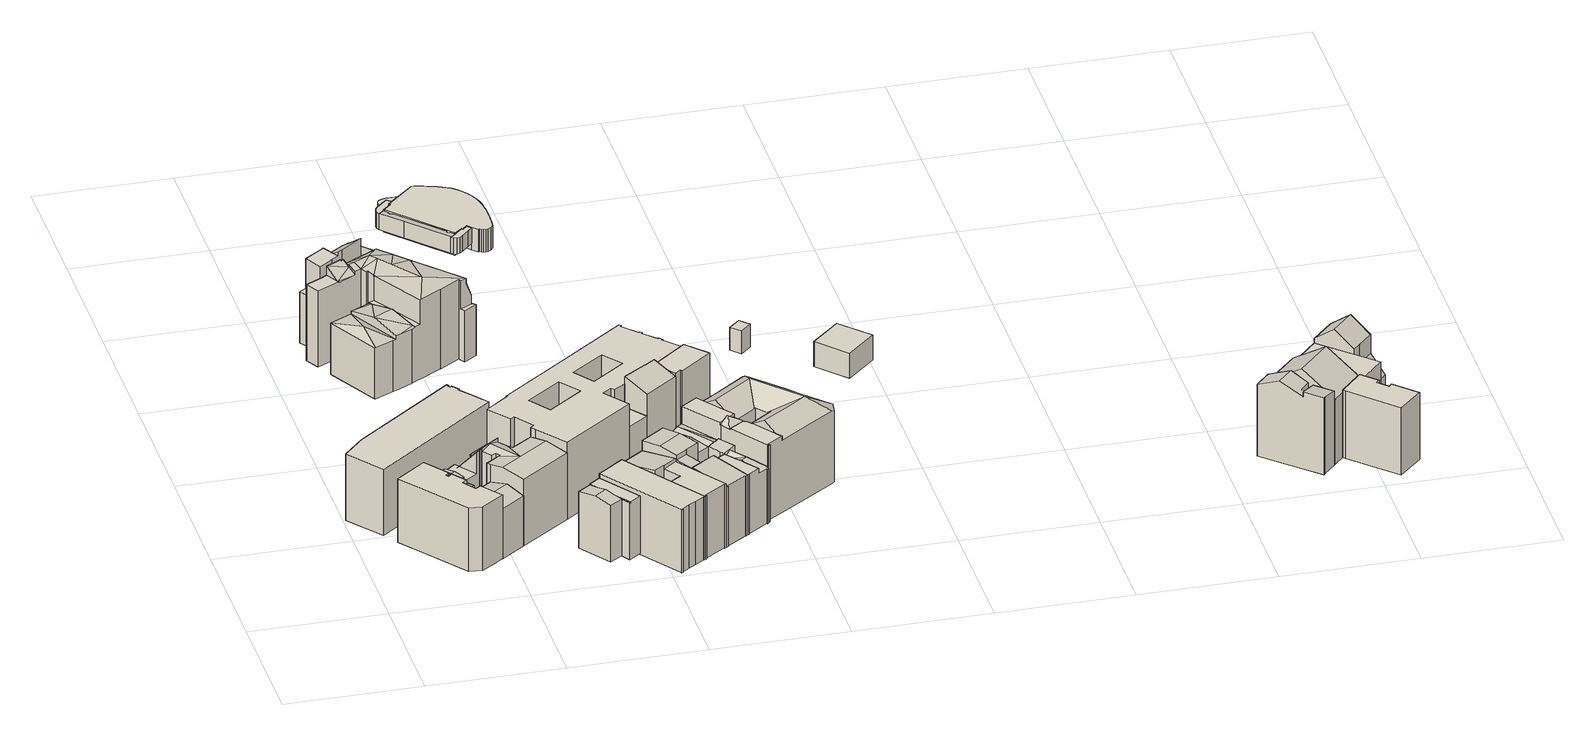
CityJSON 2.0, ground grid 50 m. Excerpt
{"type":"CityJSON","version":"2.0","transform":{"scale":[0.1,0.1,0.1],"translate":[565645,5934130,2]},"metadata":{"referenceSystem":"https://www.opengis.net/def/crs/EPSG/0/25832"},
"CityObjects":{
"building1":{"type":"Building","attributes":{"Gemeindeschluessel":"02100108","Geometrietyp2DReferenz":"3000","measuredHeight":25.12,"function":"31001_2310","roofType":"1000","storeysAboveGround":6},"address":[{"Country":"Germany","Locality":"Hamburg","ThoroughfareName":"Poststraße","ThoroughfareNumber":"4"}],"geometry":[{"type":"Solid","lod":"2","boundaries":[[[[0,1,2,3]],[[3,2,4,5]],[[5,4,6,7]],[[7,6,8,9]],[[10,11,12,13]],[[14,15,16,17]],[[18,19,15,14]],[[20,21,19,18]],[[17,16,21,20]],[[22,10,13,23,24,25,0,3,5,7,9,26,27],[14,17,20,18]],[[28,12,11,29,30,31,8,6,4,2,1,32,33],[15,19,21,16]],[[23,13,12,28,33,24]],[[10,22,27,30,29,11]],[[31,30,27,26,9,8]],[[33,32,1,0,25,24]]]]}]},
"building2":{"type":"Building","attributes":{"Gemeindeschluessel":"02100108","Geometrietyp2DReferenz":"3000","measuredHeight":26.27,"function":"31001_2010","roofType":"1000","storeysAboveGround":7},"address":[{"Country":"Germany","Locality":"Hamburg","ThoroughfareName":"Poststraße","ThoroughfareNumber":"6"}],"geometry":[{"type":"Solid","lod":"2","boundaries":[[[[34,35,36,37]],[[37,36,38,39]],[[39,38,40,41]],[[41,40,42,43]],[[43,42,44,45]],[[45,44,46,47]],[[47,46,48,49]],[[49,48,50,51]],[[51,50,52,53]],[[53,52,54,55]],[[55,54,56,57]],[[58,59,56,54,52,50,48,46,44,42,40,38,36,35]],[[60,34,37,39,41,43,45,47,49,51,53,55,57,61]],[[60,61,59,58]],[[34,60,58,35]],[[61,57,56,59]]]]}]},
"building3":{"type":"Building","attributes":{"Gemeindeschluessel":"02100108","Geometrietyp2DReferenz":"3000","measuredHeight":21.82,"function":"31001_2010","roofType":"3100","storeysAboveGround":5},"address":[{"Country":"Germany","Locality":"Hamburg","ThoroughfareName":"Neuer Wall","ThoroughfareNumber":"20"}],"geometry":[{"type":"Solid","lod":"2","boundaries":[[[[62,63,64,65]],[[66,67,68,63,62]],[[69,66,67,66]],[[70,71,72,73]],[[74,75,76,77]],[[78,79,80,77,76,81,82]],[[78,82,83,84,85,70,73,86,87,88]],[[89,69,66,62,65,90]],[[88,87,91,92,93]],[[79,78,88,93]],[[91,87,86,94]],[[85,84,68,67,66]],[[86,73,72,75,74,94]],[[70,85,66,69,89,71]],[[84,83,64,63,68]],[[83,82,81,90,65,64]],[[80,79,93,92]],[[80,92,91,94,74,77]],[[89,90,81,76,75,72,71]]]]}]},
"building4":{"type":"Building","attributes":{"Gemeindeschluessel":"02100108","Geometrietyp2DReferenz":"3000","measuredHeight":27.79,"function":"31001_2310","roofType":"3100","storeysAboveGround":5},"address":[{"Country":"Germany","Locality":"Hamburg","ThoroughfareName":"Bei der Stadtwassermühle","ThoroughfareNumber":"4"}],"geometry":[{"type":"Solid","lod":"2","boundaries":[[[[95,96,97,98,99,100]],[[101,102,103,104,105,98,106,107,108,109,110,111,112]],[[102,113,114,115,116,117,118]],[[119,120,121]],[[105,99,98]],[[122,96,95,123]],[[123,95,100,124]],[[125,111,110,126]],[[126,110,109,127]],[[127,109,108,128]],[[128,108,107,129]],[[97,106,98]],[[130,131,132,133]],[[134,117,116,135]],[[135,116,115,136]],[[120,114,113,121]],[[102,118,103]],[[137,138,139,140]],[[141,142,143,144]],[[145,130,133,137,140,146,125,126,127,128,129,122,123,124,147,134,135,136,148,141,144,149]],[[148,136,115,114,120,119,150,151,152]],[[153,145,149,154]],[[155,156,153,154,157]],[[158,138,137,133,132]],[[149,144,143,157,154]],[[142,141,148,152]],[[159,146,140,139]],[[130,145,153,156,131]],[[125,146,159,160,112,111]],[[101,112,160,161,162]],[[162,150,119,121,113,102,101]],[[134,147,104,103,118,117]],[[122,129,107,106,97,96]],[[147,124,100,99,105,104]],[[142,152,151,150,155,157,143]],[[155,150,162,161]],[[155,161,160,159,139,138,158]],[[158,132,131,156,155]]]]}]},
"building5":{"type":"Building","attributes":{"Gemeindeschluessel":"02100108","Geometrietyp2DReferenz":"3000","measuredHeight":23.34,"function":"31001_2010","roofType":"1000","storeysAboveGround":5},"address":[{"Country":"Germany","Locality":"Hamburg","ThoroughfareName":"Neuer Wall","ThoroughfareNumber":"15"}],"geometry":[{"type":"Solid","lod":"2","boundaries":[[[[163,164,165,166,167]],[[168,169,170,171,172,164,163]],[[173,174,171,170]],[[175,169,168,176]],[[165,177,166]],[[178,175,176,179,180,181]],[[178,181,182,183,174,173]],[[172,171,174,183]],[[182,181,180,184]],[[175,178,173,170,169]],[[179,176,168,163,167]],[[165,164,172]],[[180,179,167,166,177,184]],[[165,172,183,182,184,177]]]]}]},
"building6":{"type":"Building","attributes":{"Gemeindeschluessel":"02100108","Geometrietyp2DReferenz":"3000","measuredHeight":33.64,"function":"31001_2310","roofType":"3200","storeysAboveGround":6},"address":[{"Country":"Germany","Locality":"Hamburg","ThoroughfareName":"Große Bleichen","ThoroughfareNumber":"2"}],"geometry":[{"type":"Solid","lod":"2","boundaries":[[[[185,186,187]],[[188,189,190]],[[185,187,191]],[[192,193,194]],[[194,195,196,197,198,199,192]],[[200,186,185]],[[201,202,203,204,205,206]],[[207,208,209,210]],[[208,211,209]],[[190,212,213,214,188]],[[215,216,202,201]],[[217,218,213,212]],[[213,219,220,214]],[[219,221,222,223,220]],[[218,219,213]],[[224,201,206,225]],[[226,215,201,224]],[[227,228,229,230]],[[231,208,207]],[[232,231,207]],[[233,234,232,207]],[[235,236,219,218]],[[237,238,239,236,235]],[[208,240,232,241,242,243,244]],[[245,246,247,248,249]],[[250,221,219]],[[251,252,232,234]],[[253,254,255,256,257]],[[258,250,259]],[[247,258,259]],[[260,261,262,263,264,254,265]],[[266,267,268,269,270,247,246]],[[271,272,273,274,275,276,277,278,279,280,281,282,283,284,285,286,287,261,288]],[[247,270,258]],[[289,290,291,292,293,294,295]],[[296,297,298,299]],[[300,301,302,303,304,305,306]],[[307,308,309,310]],[[292,311,312,293]],[[293,312,313,294]],[[230,199,198,227]],[[298,227,198,197,299]],[[314,195,194]],[[186,212,190]],[[200,217,212,186]],[[296,222,221,315,257,297]],[[316,238,237,317]],[[317,237,235,318]],[[252,241,232]],[[208,244,211]],[[242,245,249,243]],[[256,319,315,257]],[[297,257,315,227,298]],[[264,255,254]],[[253,265,254]],[[287,262,261]],[[320,268,267,321]],[[321,267,266,322]],[[260,288,261]],[[323,286,285,324]],[[324,285,284,325]],[[325,284,283,326]],[[326,283,282,327]],[[327,282,281,328]],[[328,281,280,329]],[[329,280,279,330]],[[330,279,278,331]],[[331,278,277,332]],[[332,277,276,333]],[[333,276,275,334]],[[334,275,274,335]],[[335,274,273,336]],[[337,303,302,338]],[[338,302,301,339]],[[339,301,300,340]],[[341,189,188,214,220,223,342,343,344,345,346]],[[347,348,349,350,351,251,234,233,203,202,216]],[[352,353,354,355,318,235,218,217,200,356,357,358]],[[228,359,319,256,255,264,263,360,361,362,363,364,229]],[[225,206,205,210,209,211,244,243,249,248,365,366,367,368,369,370,371,372]],[[295,294,313,373,193,192,199,230,229,364,374,375,376,377,378]],[[340,379,320,321,322,380,381,382,351,350,349,348,347,383,384,385,372,371,370,369,368,367,366,386,387,316,317,318,355,354,353,352,388,307,310,389,378,377,376,375,374,364,363,362,361,360,390,323,324,325,326,327,328,329,330,331,332,333,334,335,336,391,337,338,339],[392,393,394,395,396,397,398,399,346,345,344,343,342]],[[397,396,395,394,196,195,314,400,401]],[[311,292,291,402,341,346,399,398,397,401]],[[393,392,342,223,222,296,299,197,196,394]],[[387,386,366,365,403,239,238,316]],[[242,241,252,251,351,382,381,380,322,266,246,245]],[[250,258,270,271,288,260,265,253,257,315,221]],[[272,304,303,337,391,336,273]],[[379,340,300,306,269,268,320]],[[306,305,304,272,271,270,269]],[[262,287,286,323,390,360,263]],[[231,232,240,208]],[[204,203,233,207,210,205]],[[384,383,347,216,215,226]],[[385,384,226,224,225,372]],[[388,352,358,404,308,307]],[[405,357,356,406,185]],[[407,191,187,402,291,290,289]],[[389,310,309,407,289,295,378]],[[236,259,250,219]],[[247,259,236,239,403,365,248]],[[227,315,319,359,228]],[[406,356,200,185]],[[186,190,189,341,402,187]],[[312,311,401,400,314,194,193,373,313]],[[404,358,357,405,185,191,407,309,308]]]]}]},
"building7":{"type":"Building","attributes":{"Gemeindeschluessel":"02100108","Geometrietyp2DReferenz":"3000","measuredHeight":25.02,"function":"31001_2310","roofType":"1000","storeysAboveGround":6},"address":[{"Country":"Germany","Locality":"Hamburg","ThoroughfareName":"Neuer Wall","ThoroughfareNumber":"13"}],"geometry":[{"type":"Solid","lod":"2","boundaries":[[[[408,409,410,411]],[[411,410,412,413]],[[413,412,414,415]],[[416,417,418,419]],[[420,421,422,423]],[[424,425,426,427]],[[427,426,428,429]],[[429,428,430,431]],[[432,422,421,418,417,430,428,426,425,433,414,412,410,409]],[[416,419,420,423,434,408,411,413,415,435,424,427,429,431]],[[435,415,414,433]],[[408,434,432,409]],[[434,423,422,432]],[[420,419,418,421]],[[416,431,430,417]],[[424,435,433,425]]]]}]},
"building8":{"type":"Building","attributes":{"Gemeindeschluessel":"02100108","Geometrietyp2DReferenz":"3000","measuredHeight":9.47,"function":"31001_2010","roofType":"1000","storeysAboveGround":7},"address":[{"Country":"Germany","Locality":"Hamburg","ThoroughfareName":"Jungfernstieg","ThoroughfareNumber":"14"}],"geometry":[{"type":"Solid","lod":"2","boundaries":[[[[436,437,438,439]],[[440,441,442,443]],[[443,442,444,445]],[[446,447,437,436]],[[448,449,450,451]],[[451,450,447,446]],[[452,453,449,448]],[[445,444,453,452]],[[441,440,439,438]],[[439,440,443,445,452,448,451,446,436]],[[441,438,437,447,450,449,453,444,442]]]]}]},
"building9":{"type":"Building","attributes":{"Gemeindeschluessel":"02100108","Geometrietyp2DReferenz":"3000","measuredHeight":30.43,"function":"31001_2010","roofType":"1000","storeysAboveGround":6},"address":[{"Country":"Germany","Locality":"Hamburg","ThoroughfareName":"Jungfernstieg","ThoroughfareNumber":"12"}],"geometry":[{"type":"Solid","lod":"2","boundaries":[[[[454,455,456,457]],[[458,459,460,461,462,463,464,465,466,467,468,457,456,469,470,471,472,473,474,149,144,141,475,476,135,134,477,478,479,480,481,482],[483,484,485,486],[487,488,489,490]],[[491,492,493,494,495,496,497,498,499,500,501,502,503,504,505,506,507,508,509,455,454,510,511,512,513,514,515,516,517,518,519,520],[521,522,523,524],[525,526,527,528]],[[520,519,459,458]],[[519,518,460,459]],[[518,517,461,460]],[[517,516,462,461]],[[516,515,463,462]],[[515,514,464,463]],[[514,513,465,464]],[[513,512,466,465]],[[512,511,467,466]],[[511,510,468,467]],[[510,454,457,468]],[[455,509,469,456]],[[509,508,470,469]],[[508,507,471,470]],[[507,506,472,471]],[[506,505,473,472]],[[505,504,474,473]],[[504,503,149,474]],[[503,502,144,149]],[[502,501,141,144]],[[501,500,475,141]],[[500,499,476,475]],[[499,498,135,476]],[[498,497,134,135]],[[497,496,477,134]],[[496,495,478,477]],[[495,494,479,478]],[[494,493,480,479]],[[493,492,481,480]],[[492,491,482,481]],[[491,520,458,482]],[[524,523,484,483]],[[523,522,485,484]],[[522,521,486,485]],[[521,524,483,486]],[[528,527,488,487]],[[527,526,489,488]],[[526,525,490,489]],[[525,528,487,490]]]]}]},
"building10":{"type":"Building","attributes":{"Gemeindeschluessel":"02100108","Geometrietyp2DReferenz":"3000","measuredHeight":26.42,"function":"31001_2050","roofType":"1000","storeysAboveGround":6},"address":[{"Country":"Germany","Locality":"Hamburg","ThoroughfareName":"Neuer Wall","ThoroughfareNumber":"11"}],"geometry":[{"type":"Solid","lod":"2","boundaries":[[[[529,530,531,415]],[[532,533,534,535]],[[536,537,538,539]],[[435,540,537,536]],[[541,542,543,424]],[[544,545,546,547]],[[548,549,541,424,435,536,539,550,529,415,551,552,544,547]],[[538,537,540,543,542,553,554,546,545,555,532,535]],[[532,555,552,551,556,533]],[[538,535,534,557,550,539]],[[546,554,548,547]],[[555,545,544,552]],[[543,540,435,424]],[[553,542,541,549]],[[554,553,549,548]],[[530,529,550,557]],[[556,551,415,531]],[[556,531,530,557,534,533]]]]}]},
"building11":{"type":"Building","attributes":{"Gemeindeschluessel":"02100108","Geometrietyp2DReferenz":"3000","measuredHeight":20.93,"function":"31001_2010","roofType":"1000","storeysAboveGround":5},"address":[{"Country":"Germany","Locality":"Hamburg","ThoroughfareName":"Neuer Wall","ThoroughfareNumber":"8"}],"geometry":[{"type":"Solid","lod":"2","boundaries":[[[[558,559,560,561]],[[561,560,562,563]],[[563,562,564,565]],[[565,564,566,567]],[[559,558,567,566]],[[567,558,561,563,565]],[[559,566,564,562,560]]]]}]},
"building12":{"type":"Building","attributes":{"Gemeindeschluessel":"02100108","Geometrietyp2DReferenz":"3000","measuredHeight":28.46,"function":"31001_2050","roofType":"3100","storeysAboveGround":6},"address":[{"Country":"Germany","Locality":"Hamburg","ThoroughfareName":"Neuer Wall","ThoroughfareNumber":"9"}],"geometry":[{"type":"Solid","lod":"2","boundaries":[[[[568,569,551,570]],[[568,570,571,572]],[[573,574,575,576]],[[575,577,578,576]],[[573,579,580,574]],[[581,582,583,584]],[[585,586,587,544]],[[588,589,590,591]],[[552,592,579,573,576,578,571,570,551]],[[593,594,585,544,552,551,569,595,596,597,581,584,588,591]],[[598,572,571,578,577,599]],[[587,586,600,601,590,589,583,582,580,579,592]],[[572,598,595,569,568]],[[598,599,596,595]],[[597,596,599,577,575,574,580]],[[590,601,593,591]],[[583,589,588,584]],[[587,592,552,544]],[[600,586,585,594]],[[601,600,594,593]],[[580,582,581,597]]]]}]},
"building13":{"type":"Building","attributes":{"Gemeindeschluessel":"02100108","Geometrietyp2DReferenz":"3000","measuredHeight":32.8,"function":"31001_2010","roofType":"2100","storeysAboveGround":6},"address":[{"Country":"Germany","Locality":"Hamburg","ThoroughfareName":"Neuer Wall","ThoroughfareNumber":"4"}],"geometry":[{"type":"Solid","lod":"2","boundaries":[[[[602,603,604,605]],[[605,604,606,607]],[[607,606,608,609]],[[609,608,610,611]],[[611,610,612,613]],[[603,602,613,612]],[[613,602,605,607,609,611]],[[603,612,610,608,606,604]]]]}]},
"building14":{"type":"Building","attributes":{"Gemeindeschluessel":"02100108","Geometrietyp2DReferenz":"3000","measuredHeight":24.54,"function":"31001_2310","roofType":"1000","storeysAboveGround":5},"address":[{"Country":"Germany","Locality":"Hamburg","ThoroughfareName":"Neuer Wall","ThoroughfareNumber":"7"}],"geometry":[{"type":"Solid","lod":"2","boundaries":[[[[614,615,616,617]],[[618,619,620,621,622,616]],[[623,618,615,614]],[[624,625,622]],[[621,626,627,624,622]],[[628,629,630,626,620,631,632]],[[633,634,635]],[[636,637,633,635]],[[633,638,639,634]],[[581,640,641,642]],[[635,643,635,644]],[[635,643,636]],[[645,646,647]],[[584,648,640,581]],[[626,630,627]],[[632,631,649,635]],[[650,651,652,588]],[[653,654,655,656]],[[642,641,643,635,649,631,620,619,657]],[[658,659,650,588,584,581,642,657,595,569,660,661,662,653,656]],[[660,569,617,616,622,625]],[[661,660,625,624,627,630,629]],[[662,661,629,628,639,638,663]],[[664,658,656,655]],[[654,653,662,663]],[[645,637,636]],[[632,635,634,639,628]],[[648,584,588,652]],[[651,650,659,665]],[[659,658,664,647,646,665]],[[595,657,619,618,623]],[[626,621,620]],[[569,595,623,614,617]],[[618,616,615]],[[654,663,638,633,637,645,647,664,655]],[[651,665,646,645,636,643,641,640,648,652]]]]}]},
"building15":{"type":"Building","attributes":{"Gemeindeschluessel":"02100108","Geometrietyp2DReferenz":"3000","measuredHeight":6.48,"function":"51009_1610","roofType":"1000"},"address":[{"Country":"Germany","Locality":"Hamburg"}],"geometry":[{"type":"Solid","lod":"2","boundaries":[[[[666,667,668]],[[669,670,666,668,671,672,673,674,675,676,677,678,679,680,681,682,683,684,685]],[[686,687,688,689]],[[682,690,683]],[[691,692,693,694]],[[694,693,687,686]],[[695,684,683]],[[696,681,680,697]],[[697,680,679,698]],[[698,679,678,699]],[[699,678,677,700]],[[700,677,676,701]],[[701,676,675,702]],[[702,675,674,703]],[[703,674,673,704]],[[704,673,672,705]],[[705,672,671,706]],[[666,670,707]],[[708,709,710,711]],[[711,710,712,713]],[[713,712,714,715]],[[716,717,718,719]],[[719,718,720,721]],[[721,720,722,723]],[[723,722,724,725]],[[725,724,726,727]],[[728,729,730,731]],[[731,730,732,733]],[[733,732,734,735]],[[735,734,736,737]],[[708,711,713,715,738,739,691,694,686,689,716,719,721,723,725,727,740,696,697,698,699,700,701,702,703,704,705,706,728,731,733,735,737]],[[709,708,737,736]],[[739,738,669,685]],[[738,715,714,707,670,669]],[[728,706,671,668,667,729]],[[691,739,685,684,695,692]],[[696,740,741,690,682,681]],[[741,740,727,726]],[[717,716,689,688]],[[709,736,734,732,730,729,667,666,707,714,712,710]],[[717,688,687,693,692,695,683,690,741,726,724,722,720,718]]]]}]},
"building16":{"type":"Building","attributes":{"Gemeindeschluessel":"02100108","Geometrietyp2DReferenz":"3000","measuredHeight":30.7,"function":"31001_2010","roofType":"1000","storeysAboveGround":7},"address":[{"Country":"Germany","Locality":"Hamburg","ThoroughfareName":"Neuer Wall","ThoroughfareNumber":"2"}],"geometry":[{"type":"Solid","lod":"2","boundaries":[[[[742,743,744,745]],[[745,744,746,747]],[[747,746,748,749]],[[749,748,750,751]],[[751,750,752,753]],[[753,752,754,755]],[[756,757,743,742]],[[755,754,757,756]],[[755,756,742,745,747,749,751,753]],[[757,754,752,750,748,746,744,743]]]]}]},
"building17":{"type":"Building","attributes":{"Gemeindeschluessel":"02100108","Geometrietyp2DReferenz":"3000","measuredHeight":8.91,"function":"31001_2080","roofType":"1000","storeysAboveGround":1},"address":[{"Country":"Germany","Locality":"Hamburg","ThoroughfareName":"Jungfernstieg","ThoroughfareNumber":"54"}],"geometry":[{"type":"Solid","lod":"2","boundaries":[[[[758,759,760,761,762,763,764,765,766,767,768]],[[769,770,771,772]],[[772,771,773,774]],[[775,776,777,778]],[[778,777,779,780]],[[780,779,770,769]],[[781,768,767,782]],[[782,767,766,783]],[[783,766,765,784]],[[784,765,764,785]],[[785,764,763,786]],[[786,763,762,787]],[[788,759,758,789]],[[789,758,768,781]],[[760,790,791,761]],[[792,793,794,795]],[[795,794,796,797]],[[797,796,798,799]],[[799,798,800,801]],[[801,800,802,803]],[[803,802,804,805]],[[805,804,806,807]],[[807,806,808,809]],[[809,808,810,811]],[[811,810,812,813]],[[813,812,814,815]],[[815,814,816,817]],[[817,816,818,819]],[[820,821,822,823]],[[823,822,824,825]],[[825,824,826,827]],[[827,826,828,829]],[[829,828,830,831]],[[831,830,832,833]],[[833,832,834,835]],[[835,834,836,837]],[[837,836,838,839]],[[840,838,836,834,832,830,828,826,824,822,821,818,816,814,812,810,808,806,804,802,800,798,796,794,793,791,790,841,773,771,770,779,777,776]],[[842,775,778,780,769,772,774,843,788,789,781,782,783,784,785,786,787,792,795,797,799,801,803,805,807,809,811,813,815,817,819,820,823,825,827,829,831,833,835,837,839]],[[842,839,838,840]],[[820,819,818,821]],[[788,843,841,790,760,759]],[[792,787,762,761,791,793]],[[775,842,840,776]],[[843,774,773,841]]]]}]},
"building18":{"type":"Building","attributes":{"Gemeindeschluessel":"02100108","Geometrietyp2DReferenz":"3000","measuredHeight":33.44,"function":"31001_2310","roofType":"3100","storeysAboveGround":7},"address":[{"Country":"Germany","Locality":"Hamburg","ThoroughfareName":"Jungfernstieg","ThoroughfareNumber":"7"}],"geometry":[{"type":"Solid","lod":"2","boundaries":[[[[844,845,846]],[[845,844,847,848,849,850,851,852,853,854,855]],[[856,857,858,859,844,846]],[[860,861,862,858,857]],[[858,862,863,848,859]],[[864,865,866,867,868]],[[869,854,853]],[[851,850,870]],[[860,871,872,861]],[[873,874,875]],[[876,877,878]],[[879,880,881,882]],[[883,884,885,886]],[[886,885,887,888]],[[889,890,891,892]],[[893,894,895,896]],[[897,866,865,898]],[[879,899,900,901,898,865,864,902,878,877,880]],[[903,904,905,892,891,906,907,908,909,910]],[[863,911,912,913,910,909,914,870,850,849,848]],[[898,901,900,899,879,882,915,916,917,918,919,920,921,922,923,924,925,926,883,886,888,927,893,896,928,929,930,931,897],[905,904,903,910,913,912,911,932,933,934,935,889,892]],[[909,908,907,868,936,937,938,914]],[[937,936,868,867,939,940,941,895,894,942,938]],[[920,919,918,943,871,860,857,856,921]],[[862,861,872,944,934,933,932,911,863]],[[939,867,866,897,931,930,929,940]],[[941,940,929,928,896,895]],[[945,876,946,875]],[[942,894,893,927,888,887]],[[917,916,947,948,943,918]],[[916,915,882,881,949,947]],[[874,873,890,889,935,934,944]],[[859,848,847,844]],[[852,851,950,853]],[[951,952,884,883,926,925]],[[922,921,856,846,845,855,923]],[[855,854,869,951,925,924,923]],[[876,878,902,864,868,953,946]],[[875,946,953,868,907,906,891,890,873]],[[943,948,947,949,881,880,877,876,945,875,874,944,872,871]],[[851,870,914,938,954,950]],[[853,950,954,938,942,887,885,884,952,951,869]]]]}]},
"building19":{"type":"Building","attributes":{"Gemeindeschluessel":"02100108","Geometrietyp2DReferenz":"3000","measuredHeight":4.54,"function":"51009_1610","roofType":"1000"},"address":[{"Country":"Germany","Locality":"Hamburg"}],"geometry":[{"type":"Solid","lod":"2","boundaries":[[[[955,956,957,958,959,960,961,962,963]],[[964,965,966,967,968,969,970,971,972]],[[964,963,962,965]],[[965,962,961,966]],[[966,961,960,967]],[[967,960,959,968]],[[968,959,958,969]],[[969,958,957,970]],[[970,957,956,971]],[[971,956,955,972]],[[972,955,963,964]]]]}]},
"building20":{"type":"Building","attributes":{"Gemeindeschluessel":"02100108","Geometrietyp2DReferenz":"3000","measuredHeight":4.53,"function":"31001_2050","roofType":"1000","storeysAboveGround":1},"address":[{"Country":"Germany","Locality":"Hamburg","ThoroughfareName":"Jungfernstieg","ThoroughfareNumber":"12a"}],"geometry":[{"type":"Solid","lod":"2","boundaries":[[[[973,974,975,976]],[[977,978,979,980]],[[980,979,974,973]],[[979,978,975,974]],[[978,977,976,975]],[[977,980,973,976]]]]}]},
"building21":{"type":"Building","attributes":{"Gemeindeschluessel":"02100108","Geometrietyp2DReferenz":"3000","measuredHeight":4.46,"function":"31001_2080","roofType":"1000","storeysAboveGround":1},"address":[{"Country":"Germany","Locality":"Hamburg","ThoroughfareName":"Jungfernstieg"}],"geometry":[{"type":"Solid","lod":"2","boundaries":[[[[981,982,983,984]],[[985,986,987,988]],[[988,987,982,981]],[[987,986,983,982]],[[986,985,984,983]],[[985,988,981,984]]]]}]},
"building22":{"type":"Building","attributes":{"Gemeindeschluessel":"02100108","Geometrietyp2DReferenz":"3000","measuredHeight":4.46,"function":"51009_1610","roofType":"1000"},"address":[{"Country":"Germany","Locality":"Hamburg"}],"geometry":[{"type":"Solid","lod":"2","boundaries":[[[[989,990,991,992]],[[993,994,995,996]],[[993,992,991,994]],[[994,991,990,995]],[[995,990,989,996]],[[993,996,989,992]]]]}]},
"building23":{"type":"Building","attributes":{"Gemeindeschluessel":"02100108","Geometrietyp2DReferenz":"3000","measuredHeight":9,"function":"31001_3090","roofType":"1000","storeysAboveGround":1},"address":[{"Country":"Germany","Locality":"Hamburg","ThoroughfareName":"Jungfernstieg"}],"geometry":[{"type":"Solid","lod":"2","boundaries":[[[[997,998,999,1000]],[[1001,1002,1003,1004]],[[1004,1003,998,997]],[[1003,1002,999,998]],[[1002,1001,1000,999]],[[1001,1004,997,1000]]]]}]},
"building24":{"type":"Building","attributes":{"Gemeindeschluessel":"02000000","Geometrietyp2DReferenz":"3000","measuredHeight":9.91,"function":"31001_2080","roofType":"1000","storeysAboveGround":2},"address":[{"Country":"Germany","Locality":"Hamburg","ThoroughfareName":"Jungfernstieg 56"}],"geometry":[{"type":"Solid","lod":"2","boundaries":[[[[1005,1006,1007,1008]],[[1009,1010,1011,1012]],[[1009,1008,1007,1010]],[[1010,1007,1006,1011]],[[1011,1006,1005,1012]],[[1012,1005,1008,1009]]]]}]},
"building25":{"type":"Building","attributes":{"Gemeindeschluessel":"02100101","Geometrietyp2DReferenz":"3000","measuredHeight":32.34,"function":"31001_2010","roofType":"3100","storeysAboveGround":7},"address":[{"Country":"Germany","Locality":"Hamburg","ThoroughfareName":"Ballindamm","ThoroughfareNumber":"38"}],"geometry":[{"type":"Solid","lod":"2","boundaries":[[[[1013,1014,1015,1016]],[[1017,1018,1019,1020,1021,1022,1014,1013]],[[1023,1024,1025,1026,1027]],[[1028,1016,1015,1029]],[[1030,1022,1021,1031]],[[1031,1021,1020,1032]],[[1032,1020,1019,1033]],[[1033,1019,1018,1034]],[[1017,1027,1026,1018]],[[1035,1025,1024,1036]],[[1036,1024,1023,1037]],[[1028,1029,1030,1031,1032,1033,1034,1035,1036,1037]],[[1028,1037,1023,1027,1017,1013,1016]],[[1035,1034,1018,1026,1025]],[[1030,1029,1015,1014,1022]]]]}]},
"building26":{"type":"Building","attributes":{"Gemeindeschluessel":"02100101","Geometrietyp2DReferenz":"3000","measuredHeight":34.13,"function":"31001_2010","roofType":"3100","storeysAboveGround":7},"address":[{"Country":"Germany","Locality":"Hamburg","ThoroughfareName":"Ballindamm","ThoroughfareNumber":"37"}],"geometry":[{"type":"Solid","lod":"2","boundaries":[[[[1038,1039,1040,1041]],[[1029,1041,1040,1042]],[[1043,1044,1045,1046]],[[1046,1045,1047,1048]],[[1049,1050,1038,1041,1029]],[[1049,1029,1042,1043,1046,1048]],[[1050,1049,1048,1047]],[[1043,1042,1040,1039,1044]],[[1050,1047,1045,1044,1039,1038]]]]}]},
"building27":{"type":"Building","attributes":{"Gemeindeschluessel":"02100101","Geometrietyp2DReferenz":"3000","measuredHeight":23.97,"function":"31001_2010","roofType":"1000","storeysAboveGround":7},"address":[{"Country":"Germany","Locality":"Hamburg","ThoroughfareName":"Ballindamm","ThoroughfareNumber":"36"}],"geometry":[{"type":"Solid","lod":"2","boundaries":[[[[1051,1052,1053,1054,1055]],[[1056,1057,1058,1059,1060]],[[1059,1052,1051,1060]],[[1056,1055,1054,1057]],[[1057,1054,1053,1058]],[[1058,1053,1052,1059]],[[1056,1060,1051,1055]]]]}]},
"building28":{"type":"Building","attributes":{"Gemeindeschluessel":"02100101","Geometrietyp2DReferenz":"3000","measuredHeight":26.55,"function":"31001_2010","roofType":"1000","storeysAboveGround":6},"address":[{"Country":"Germany","Locality":"Hamburg","ThoroughfareName":"Hermannstraße","ThoroughfareNumber":"16"}],"geometry":[{"type":"Solid","lod":"2","boundaries":[[[[1061,1062,1063,1064]],[[1064,1063,1065,1066]],[[1066,1065,1067,1068]],[[1068,1067,1069,1070]],[[1070,1069,1071,1072]],[[1072,1071,1073,1074]],[[1075,1076,1077,1078]],[[1078,1077,1062,1061]],[[1079,1080,1076,1075]],[[1080,1079,1074,1073]],[[1074,1079,1075,1078,1061,1064,1066,1068,1070,1072]],[[1080,1073,1071,1069,1067,1065,1063,1062,1077,1076]]]]}]},
"building29":{"type":"Building","attributes":{"Gemeindeschluessel":"02100101","Geometrietyp2DReferenz":"3000","measuredHeight":31.62,"function":"31001_2010","roofType":"3100","storeysAboveGround":8},"address":[{"Country":"Germany","Locality":"Hamburg","ThoroughfareName":"Ballindamm","ThoroughfareNumber":"35"}],"geometry":[{"type":"Solid","lod":"2","boundaries":[[[[1081,1082,1083,1084,1085,1086,1087]],[[1088,1089,1090,1091]],[[1091,1090,1092,1093]],[[1081,1094,1095,1082]],[[1096,1087,1086,1097]],[[1098,1085,1084,1099]],[[1099,1084,1083,1100]],[[1101,1102,1103,1104]],[[1105,1106,1107,1108]],[[1108,1107,1109,1110]],[[1093,1092,1111,1094,1081,1087,1096,1106,1105]],[[1101,1104,1112,1098,1099,1100,1113,1114,1115,1088,1091,1093,1105,1108,1110]],[[1102,1101,1110,1109]],[[1097,1112,1104,1103]],[[1098,1112,1097,1086,1085]],[[1113,1100,1083,1082,1095]],[[1116,1114,1113,1095]],[[1115,1114,1116,1117,1118]],[[1089,1088,1115,1118]],[[1103,1102,1109,1107,1106,1096,1097]],[[1117,1116,1095,1094,1111]],[[1117,1111,1092,1090,1089,1118]]]]}]}
},
"vertices":[
[248,498,32],[248,498,284],[361,347,284],[361,347,32],[344,335,284],[344,335,32],[378,286,284],[378,286,32],[397,299,284],[397,299,32],[371,159,32],[371,159,284],[322,166,284],[322,166,32],[311,404,32],[311,404,284],[301,396,284],[301,396,32],[318,395,32],[318,395,284],[308,387,32],[308,387,284],[423,197,32],[179,357,32],[136,413,32],[137,414,32],[455,221,32],[456,221,32],[179,357,284],[423,197,284],[456,221,284],[455,221,284],[137,414,284],[136,413,284],
[2,609,26],[2,609,289],[79,690,289],[79,690,26],[449,974,289],[449,974,26],[455,968,289],[455,968,26],[450,964,289],[450,964,26],[457,956,289],[457,956,26],[462,960,289],[462,960,26],[483,935,289],[483,935,26],[478,931,289],[478,931,26],[484,924,289],[484,924,26],[512,890,289],[512,890,26],[544,848,289],[544,848,26],[102,478,289],[559,828,289],[102,478,26],[559,828,26],
[317,497,210],[366,534,210],[340,569,204],[292,532,204],[344,462,203],[356,472,203],[390,501,204],[369,429,203],[398,389,31],[398,389,233],[381,376,233],[381,376,31],[394,359,229],[394,359,233],[367,339,233],[367,339,229],[456,221,31],[456,221,229],[411,280,249],[248,498,233],[248,498,31],[340,569,31],[390,501,31],[344,462,31],[394,358,31],[459,406,31],[546,288,31],[369,429,233],[292,532,233],[459,406,229],[503,347,249],[546,288,229],[394,358,229],
[390,501,195],[397,492,195],[441,525,195],[395,587,195],[384,603,195],[340,569,195],[522,555,308],[462,637,196],[450,653,174],[424,633,174],[384,603,174],[441,525,281],[452,533,281],[457,526,291],[452,522,291],[460,512,304],[454,508,304],[456,505,308],[522,555,196],[523,556,196],[512,572,196],[586,624,196],[523,707,196],[450,653,196],[548,520,174],[523,556,174],[522,555,174],[397,492,30],[390,501,30],[340,569,30],[454,508,30],[460,512,30],[452,522,30],[457,526,30],[452,533,30],[459,406,30],[459,406,298],[450,420,296],[450,420,30],[523,707,30],[586,624,30],[512,572,30],[505,460,30],[505,460,297],[495,473,297],[495,473,30],[638,554,30],[638,554,296],[651,537,299],[651,537,30],[546,288,30],[481,472,30],[424,633,30],[562,501,30],[733,424,30],[548,520,293],[552,514,294],[562,501,296],[546,288,293],[733,424,293],[570,420,306],[491,363,306],[678,499,306],[503,458,296],[481,472,293],[456,505,293],[489,530,306],[522,555,293],
[774,196,248],[820,230,248],[798,261,242],[779,289,238],[732,255,238],[814,138,238],[861,169,238],[861,168,238],[862,170,238],[842,198,242],[881,137,238],[884,139,238],[861,169,14],[814,138,14],[779,289,242],[881,137,14],[732,255,14],[820,319,14],[926,169,14],[926,169,242],[884,139,242],[820,319,242],
[240,1668,329],[294,1725,345],[214,1717,365],[280,1749,343],[280,1749,363],[290,1733,351],[214,1717,329],[239,1865,312],[239,1865,348],[265,1820,348],[276,1802,363],[292,1813,363],[293,1812,363],[373,1870,363],[322,1924,312],[310,1698,326],[286,1483,250],[378,1405,231],[380,1406,230],[327,1505,230],[273,1607,230],[273,1607,231],[327,1505,267],[350,1630,245],[275,1608,242],[273,1607,242],[343,1642,242],[294,1725,355],[315,1735,355],[300,1761,342],[298,1368,232],[368,1400,231],[310,1698,341],[331,1708,341],[377,1768,355],[304,1763,342],[415,1825,341],[320,1774,341],[321,1772,342],[190,1564,231],[190,1565,231],[295,1367,231],[373,1870,333],[346,1941,309],[346,1941,308],[322,1924,308],[400,1544,267],[451,1458,245],[380,1406,243],[395,1413,243],[333,1709,342],[397,1741,355],[346,1683,342],[351,1686,343],[365,1658,342],[400,1544,245],[458,1447,245],[478,1459,245],[364,1652,245],[343,1642,245],[478,1459,341],[479,1460,342],[515,1583,355],[364,1653,341],[364,1652,341],[463,1775,341],[443,1437,242],[458,1447,242],[463,1775,283],[474,1781,283],[489,1788,283],[441,1839,283],[415,1825,283],[508,1726,341],[436,1689,355],[508,1726,289],[525,1734,281],[535,1739,276],[501,1776,276],[489,1788,276],[463,1775,289],[561,1509,342],[562,1508,342],[637,1556,343],[642,1548,341],[664,1560,341],[664,1560,323],[686,1573,264],[672,1587,264],[675,1590,255],[655,1612,255],[652,1609,265],[635,1628,265],[638,1630,255],[613,1657,255],[610,1654,265],[589,1676,265],[592,1679,256],[569,1703,256],[567,1700,265],[549,1719,265],[552,1721,256],[535,1739,256],[508,1726,323],[198,1709,230],[214,1717,230],[270,1747,230],[247,1780,230],[199,1746,230],[164,1811,230],[138,1793,230],[320,1774,230],[415,1825,230],[373,1870,230],[293,1812,230],[653,1532,230],[700,1564,230],[691,1573,230],[688,1571,230],[686,1573,230],[664,1560,230],[642,1548,230],[132,1673,28],[132,1673,329],[199,1707,329],[199,1707,28],[247,1780,348],[199,1746,348],[164,1811,348],[276,1802,348],[415,1825,333],[351,1686,28],[346,1683,28],[333,1709,28],[441,1839,309],[637,1556,28],[562,1508,28],[561,1509,28],[552,1721,28],[549,1719,28],[567,1700,28],[569,1703,28],[592,1679,28],[589,1676,28],[610,1654,28],[613,1657,28],[638,1630,28],[635,1628,28],[652,1609,28],[655,1612,28],[675,1590,28],[672,1587,28],[688,1571,28],[691,1573,28],[700,1564,28],[653,1532,28],[272,1744,363],[321,1772,28],[304,1763,28],[300,1761,28],[280,1749,28],[272,1744,28],[368,1400,28],[378,1405,28],[380,1406,28],[395,1413,28],[443,1437,28],[160,1621,28],[243,1663,28],[310,1698,28],[331,1708,28],[243,1663,325],[243,1663,329],[160,1621,329],[397,1887,309],[501,1776,28],[489,1788,28],[441,1839,28],[397,1887,28],[346,1941,28],[367,1654,342],[367,1654,28],[364,1653,28],[364,1652,28],[343,1642,28],[275,1608,28],[273,1607,28],[190,1565,28],[220,1851,348],[322,1924,28],[239,1865,28],[220,1851,28],[164,1811,28],[138,1793,28],[642,1548,28],[479,1460,28],[478,1459,28],[458,1447,28],[298,1368,28],[295,1367,28],[190,1564,28],[367,1655,28],[365,1658,28],[159,1622,28],[198,1709,28],[535,1739,28],[686,1573,28],[320,1774,28],[293,1812,28],[292,1813,28],[276,1802,28],[257,1788,28],[246,1781,28],[247,1780,28],[270,1747,28],[257,1788,348],[246,1781,348],[270,1747,365],[367,1655,342],[159,1622,329],[242,1664,329],[242,1664,326],[198,1709,329],
[820,319,10],[820,319,260],[853,343,260],[853,343,10],[881,364,260],[881,364,10],[916,390,260],[916,390,10],[1064,39,10],[1064,39,260],[1037,20,260],[1037,20,10],[1039,17,10],[1039,17,260],[1033,14,260],[1033,14,10],[1133,82,10],[1133,82,260],[1128,79,260],[1128,79,10],[1126,81,260],[1126,81,10],[1092,58,260],[1092,58,10],[1031,18,260],[1129,86,260],[1031,18,10],[1129,86,10],
[512,890,28],[512,890,123],[542,913,123],[542,913,28],[828,1127,28],[828,1127,123],[994,1252,123],[994,1252,28],[1096,1144,123],[1096,1144,28],[544,848,28],[544,848,123],[593,784,28],[593,784,123],[559,828,123],[559,828,28],[613,781,28],[613,781,123],
[1107,819,334],[1106,820,334],[1106,820,30],[1107,819,30],[1098,1134,30],[1150,1078,30],[1154,1082,30],[1161,1075,30],[1157,1071,30],[1203,1022,30],[1207,1025,30],[1218,1014,30],[1213,1011,30],[1271,949,30],[1145,848,30],[1019,758,30],[976,728,30],[966,740,30],[933,715,30],[941,704,30],[1002,622,30],[650,562,30],[600,634,30],[613,775,30],[609,778,30],[613,781,30],[864,969,30],[1096,1144,30],[1102,1137,30],[867,873,30],[923,799,30],[1046,891,30],[990,965,30],[863,747,30],[805,825,30],[675,730,30],[732,651,30],[1102,1137,334],[1096,1144,334],[864,969,334],[613,781,334],[609,778,334],[613,775,334],[523,707,334],[586,624,334],[600,634,334],[650,562,334],[638,554,334],[651,537,334],[733,424,334],[1002,622,334],[941,704,334],[933,715,334],[966,740,334],[976,728,334],[1019,758,334],[1145,848,334],[1271,949,334],[1213,1011,334],[1218,1014,334],[1207,1025,334],[1203,1022,334],[1157,1071,334],[1161,1075,334],[1154,1082,334],[1150,1078,334],[1098,1134,334],[990,965,334],[1046,891,334],[923,799,334],[867,873,334],[732,651,334],[675,730,334],[805,825,334],[863,747,334],
[1001,269,10],[1001,269,274],[916,390,246],[1091,331,261],[1091,331,274],[1041,294,274],[1041,294,261],[1044,207,10],[1044,207,261],[1083,233,261],[1083,233,10],[1129,86,261],[1138,85,10],[1138,85,261],[1133,82,261],[1222,143,10],[1222,143,261],[1215,138,261],[1215,138,10],[1214,141,10],[1136,88,10],[1040,295,10],[1005,454,10],[1219,148,10],[1136,88,261],[1214,141,261],[1219,148,261],[1005,454,246],[1040,295,274],
[976,728,34],[976,728,243],[1019,758,243],[1019,758,34],[1078,678,243],[1078,678,34],[1002,622,243],[1002,622,34],[941,704,243],[941,704,34],
[1093,518,287],[1093,518,10],[1005,454,287],[1049,390,295],[1137,455,295],[1134,270,263],[1174,297,262],[1134,355,270],[1094,326,270],[1134,355,287],[1094,326,287],[1134,270,266],[1174,297,266],[1224,331,10],[1224,331,266],[1308,211,250],[1308,211,10],[1229,147,10],[1229,147,249],[1222,143,249],[1313,205,10],[1313,205,249],[1306,200,249],[1306,200,10],[1219,148,250],[1304,203,10],[1227,150,10],[1183,390,10],[1134,357,10],[1174,297,10],[1183,390,287],[1134,357,288],[1227,150,249],[1304,203,249],
[1106,820,35],[1106,820,361],[1107,819,361],[1107,819,35],[1145,848,361],[1145,848,35],[1202,772,329],[1202,772,35],[1078,678,329],[1078,678,35],[1019,758,363],[1019,758,35],
[1138,453,256],[1182,485,256],[1135,549,248],[1093,518,248],[1228,421,248],[1229,422,248],[1230,421,248],[1251,436,256],[1156,565,256],[1183,390,248],[1269,456,248],[1175,579,256],[1258,441,253],[1272,452,248],[1314,393,256],[1279,442,256],[1272,452,256],[1259,378,248],[1270,363,248],[1338,317,251],[1293,378,251],[1270,363,226],[1309,310,247],[1315,302,251],[1395,277,230],[1314,393,227],[1224,331,247],[1270,362,247],[1270,362,10],[1270,363,247],[1270,363,225],[1321,294,247],[1360,241,247],[1360,241,226],[1308,211,247],[1259,378,226],[1319,209,10],[1319,209,247],[1313,205,247],[1401,265,10],[1401,265,225],[1396,261,225],[1396,261,10],[1229,422,10],[1394,264,10],[1317,211,10],[1175,579,10],[1279,442,10],[1398,273,10],[1398,273,228],[1394,264,226],[1317,211,247],
[797,2256,94],[807,2267,94],[807,2267,91],[781,2244,97],[783,2242,97],[804,2265,92],[790,2280,92],[784,2278,92],[779,2281,93],[777,2286,92],[780,2291,92],[632,2448,91],[625,2446,92],[618,2449,93],[616,2456,92],[618,2463,91],[606,2475,91],[596,2466,94],[584,2454,97],[653,2380,97],[578,2478,32],[578,2478,94],[581,2489,94],[581,2489,32],[606,2475,94],[583,2455,32],[583,2455,94],[578,2466,94],[578,2466,32],[584,2454,94],[618,2463,32],[616,2456,32],[618,2449,32],[625,2446,32],[632,2448,32],[780,2291,32],[777,2286,32],[779,2281,32],[784,2278,32],[790,2280,32],[804,2265,32],[783,2242,94],[823,2243,32],[823,2243,94],[814,2236,94],[814,2236,32],[803,2233,94],[803,2233,32],[791,2236,94],[791,2236,32],[587,2499,32],[587,2499,94],[613,2524,94],[613,2524,32],[631,2540,94],[631,2540,32],[648,2523,94],[648,2523,32],[631,2507,94],[631,2507,32],[635,2503,94],[635,2503,32],[832,2290,32],[832,2290,94],[836,2286,94],[836,2286,32],[853,2303,94],[853,2303,32],[867,2288,94],[867,2288,32],[851,2271,94],[851,2271,32],[781,2244,32],[653,2380,32],[606,2476,32],[606,2476,94],
[1145,848,34],[1145,848,341],[1271,949,341],[1271,949,34],[1276,953,341],[1276,953,34],[1341,883,341],[1341,883,34],[1348,876,341],[1348,876,34],[1228,781,341],[1228,781,34],[1222,788,341],[1222,788,34],[1202,772,34],[1202,772,341],
[612,2560,58],[631,2540,58],[647,2523,58],[734,2604,58],[712,2607,58],[680,2610,58],[648,2610,58],[633,2607,58],[619,2601,58],[613,2593,58],[611,2583,58],[606,2476,7],[606,2476,96],[635,2503,96],[635,2503,7],[631,2507,96],[631,2507,7],[836,2286,7],[836,2286,96],[832,2290,96],[832,2290,7],[804,2265,96],[804,2265,7],[611,2583,7],[613,2593,7],[619,2601,7],[633,2607,7],[648,2610,7],[680,2610,7],[712,2607,7],[631,2540,7],[612,2560,7],[647,2523,96],[734,2604,96],[744,2603,7],[744,2603,96],[775,2596,96],[775,2596,7],[819,2581,96],[819,2581,7],[860,2561,96],[860,2561,7],[863,2560,96],[863,2560,7],[880,2545,96],[880,2545,7],[895,2529,96],[895,2529,7],[908,2511,96],[908,2511,7],[919,2492,96],[919,2492,7],[928,2472,96],[928,2472,7],[934,2451,96],[934,2451,7],[939,2429,96],[939,2429,7],[941,2407,96],[941,2407,7],[942,2398,96],[942,2398,7],[943,2340,7],[943,2340,96],[939,2283,96],[939,2283,7],[931,2271,96],[931,2271,7],[919,2264,96],[919,2264,7],[911,2262,96],[911,2262,7],[903,2263,96],[903,2263,7],[896,2266,96],[896,2266,7],[890,2272,96],[890,2272,7],[886,2268,96],[886,2268,7],[867,2288,96],[867,2288,7],[853,2303,96],[648,2523,96],[853,2303,7],[648,2523,7],
[1290,455,324],[1277,445,324],[1277,445,314],[1305,465,324],[1319,476,324],[1334,487,324],[1336,488,324],[1308,526,324],[1286,556,324],[1265,586,324],[1237,624,324],[1175,579,324],[1279,442,314],[1300,412,314],[1308,461,335],[1305,465,335],[1302,410,312],[1359,449,312],[1356,453,315],[1334,487,313],[1674,465,300],[1684,472,295],[1689,517,295],[1688,518,295],[1588,502,348],[1237,624,295],[1336,488,295],[1302,410,316],[1359,449,316],[1369,443,301],[1369,443,316],[1384,423,316],[1445,339,316],[1461,317,316],[1461,317,300],[1403,277,13],[1403,277,316],[1408,270,316],[1408,270,13],[1430,764,13],[1430,764,295],[1436,768,296],[1436,768,13],[1443,768,298],[1443,768,13],[1385,440,13],[1385,440,308],[1468,504,305],[1468,504,13],[1450,766,13],[1450,766,296],[1456,762,295],[1456,762,13],[1689,517,13],[1684,472,13],[1461,317,13],[1573,394,13],[1674,465,13],[1573,394,300],[1427,554,13],[1457,517,13],[1461,512,13],[1461,512,299],[1457,517,295],[1427,554,297],[1426,554,297],[1426,554,13],[1334,487,13],[1336,488,13],[1423,552,13],[1423,552,295],[1403,266,13],[1401,265,13],[1399,271,13],[1398,273,13],[1302,410,13],[1300,412,13],[1279,442,13],[1277,445,13],[1175,579,13],[1237,624,13],[1258,639,13],[1307,674,13],[1444,768,13],[1561,652,13],[1562,652,13],[1597,615,13],[1688,518,13],[1356,453,13],[1359,449,13],[1361,445,13],[1369,443,13],[1527,566,348],[1493,602,348],[1434,664,348],[1597,615,295],[1562,652,295],[1561,652,295],[1444,768,298],[1398,273,316],[1361,445,316],[1414,381,316],[1414,381,348],[1401,265,316],[1399,271,316],[1403,266,316],[1286,556,348],[1258,639,295],[1307,674,295],[1518,452,348],[1365,613,348],
[1337,991,79],[1339,993,79],[1341,991,79],[1364,969,79],[1404,1009,79],[1381,1033,79],[1304,1112,79],[1282,1091,79],[1260,1069,79],[1260,1069,34],[1282,1091,34],[1304,1112,34],[1381,1033,34],[1404,1009,34],[1364,969,34],[1341,991,34],[1339,993,34],[1337,991,34],
[1344,998,34],[1374,1027,34],[1392,1008,34],[1362,979,34],[1362,979,79],[1392,1008,79],[1374,1027,79],[1344,998,79],
[1532,773,37],[1563,801,37],[1584,778,37],[1554,750,37],[1554,750,81],[1584,778,81],[1563,801,81],[1532,773,81],
[1604,684,81],[1644,721,81],[1563,808,81],[1523,771,81],[1523,771,37],[1563,808,37],[1644,721,37],[1604,684,37],
[1616,1378,37],[1576,1340,37],[1544,1374,37],[1584,1412,37],[1584,1412,127],[1544,1374,127],[1576,1340,127],[1616,1378,127],
[1901,1121,118],[2007,1221,118],[1907,1326,118],[1802,1227,118],[1802,1227,19],[1907,1326,19],[2007,1221,19],[1901,1121,19],
[3178,192,358],[3232,250,358],[3167,310,319],[3113,253,319],[3244,132,319],[3292,183,319],[3264,169,323],[3255,165,325],[3246,165,328],[3281,204,329],[3304,76,340],[3310,83,339],[3352,127,330],[3292,183,330],[3244,132,340],[3113,253,35],[3167,310,35],[3281,204,35],[3246,165,35],[3255,165,35],[3264,169,35],[3292,183,35],[3352,127,35],[3310,83,35],[3304,76,35],
[3262,222,376],[3381,349,376],[3287,437,293],[3167,310,293],[3287,437,35],[3467,269,35],[3467,269,300],[3469,254,293],[3469,254,35],[3393,172,293],[3393,172,35],[3358,133,35],[3358,133,292],
[3388,546,274],[3287,437,274],[3467,269,274],[3475,261,274],[3577,370,274],[3577,370,34],[3475,261,34],[3467,269,34],[3287,437,34],[3388,546,34],
[3393,172,36],[3393,172,302],[3469,254,302],[3469,254,36],[3475,261,302],[3475,261,36],[3531,206,302],[3531,206,36],[3519,194,302],[3519,194,36],[3553,160,302],[3553,160,36],[3565,172,302],[3565,172,36],[3558,8,36],[3558,8,302],[3402,163,302],[3402,163,36],[3644,93,36],[3644,93,302],
[3580,525,218],[3528,470,218],[3561,439,164],[3558,435,164],[3557,424,154],[3561,420,149],[3622,486,149],[3467,630,33],[3467,630,292],[3468,630,293],[3468,630,33],[3495,605,320],[3495,605,33],[3580,525,292],[3528,470,292],[3622,486,84],[3561,420,84],[3557,424,33],[3558,435,33],[3561,439,33],[3577,370,33],[3577,370,76],[3543,401,84],[3543,401,33],[3638,471,33],[3638,471,80],[3627,459,80],[3627,459,33],[3645,442,76],[3645,442,33],[3523,578,350],[3561,420,33],[3528,470,33],[3501,441,33],[3388,546,33],[3501,441,292],[3444,494,350],[3388,546,292]
]}
